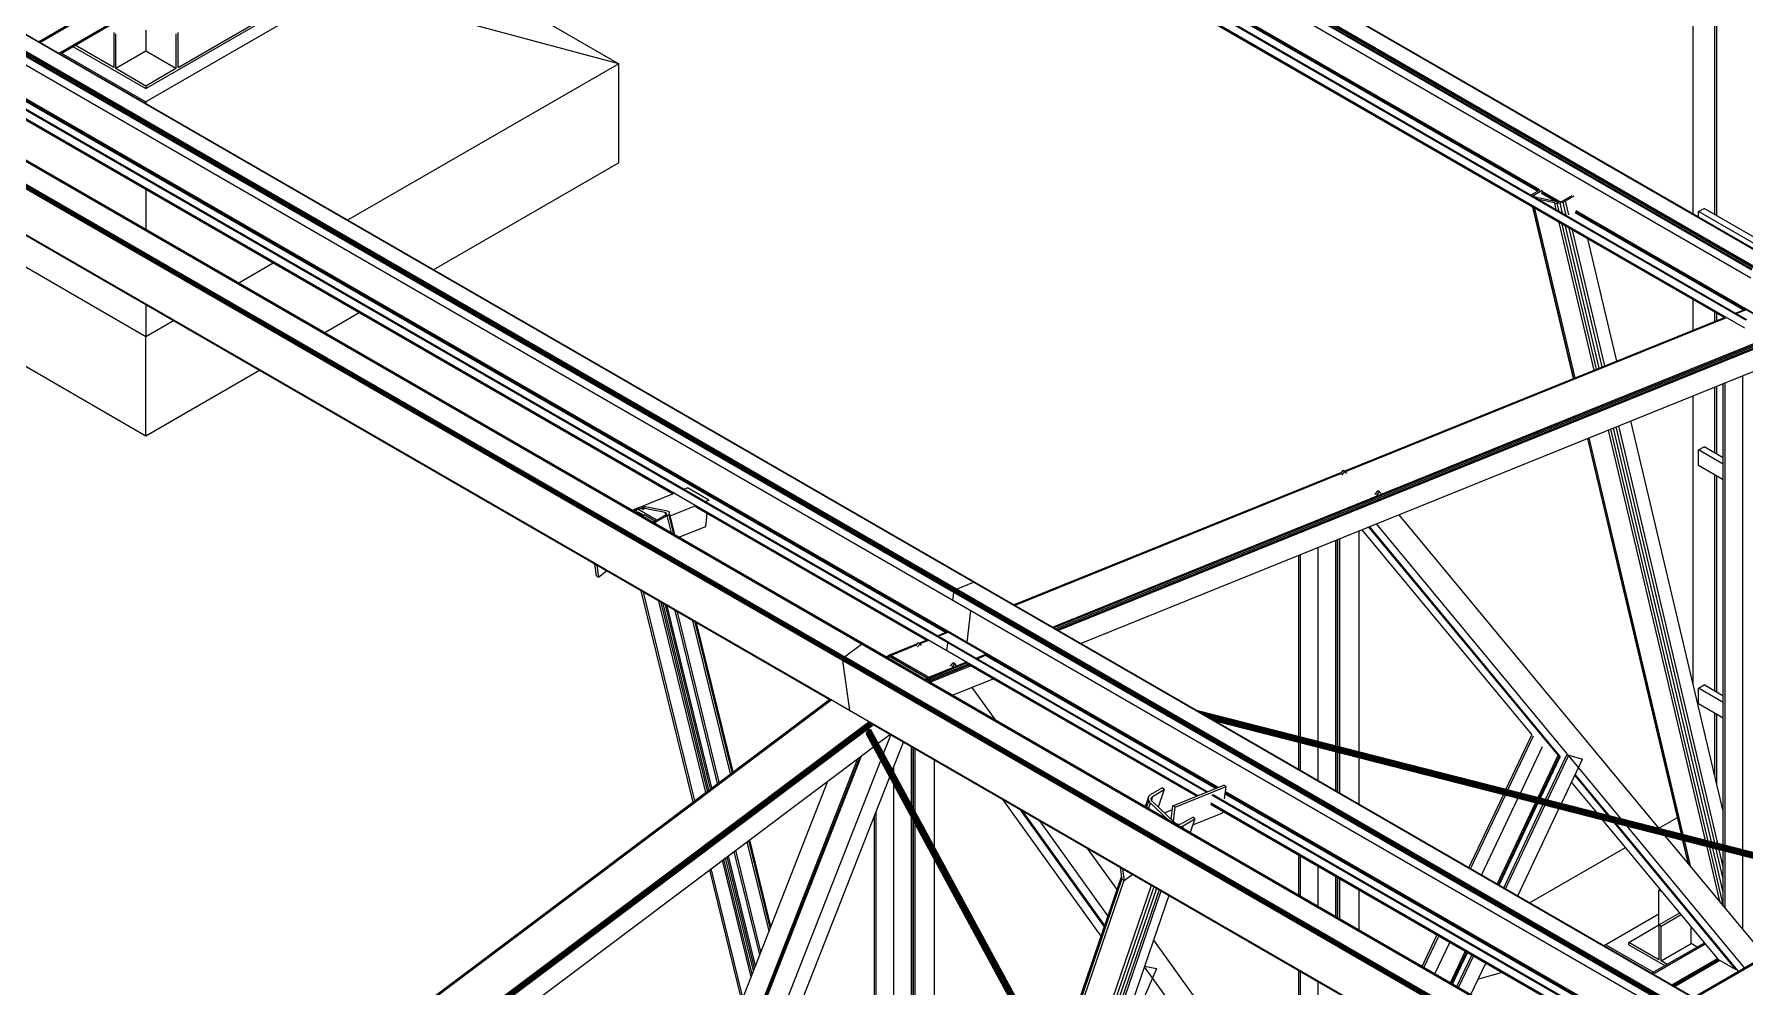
# Model space of a CAD drawing. Header units: millimetres. Extents: x 357 to 945, y 547 to 720.
# Drawn here: x 584.987 to 587.801, y 660.507 to 662.074 of the extents above; entities that cross this region are included whole.
import ezdxf

# ---------------------------------------------------------------- set-up
doc = ezdxf.new("R2010")
doc.units = ezdxf.units.MM
doc.layers.add('PLANTA-VIS', color=7, linetype='Continuous')

msp = doc.modelspace()

# ---------------------------------------------------------------- linework, layer by layer
at = {"layer": 'PLANTA-VIS', "extrusion": (6.79673e-13, 0.816497, 0.57735)}
for p, q in [((587.81261, 661.68602), (585.09025, 663.25778)), ((587.81307, 661.6878), (585.09071, 663.25955)), ((587.814, 661.68951), (585.09164, 663.26126)), ((587.81525, 661.69091), (585.09289, 663.26266)), ((587.81663, 661.69178), (585.09427, 663.26353)), ((587.8446, 661.70306), (585.12224, 663.27481)), ((587.8459, 661.70327), (585.12354, 663.27502)), ((587.84692, 661.70279), (585.12455, 663.27454)), ((587.81102, 661.673), (585.08866, 663.24476)), ((587.80259, 661.60354), (585.08023, 663.1753)), ((587.80102, 661.59052), (585.07866, 663.16228)), ((587.76799, 661.60807), (585.1118, 663.14162)), ((587.76701, 661.60788), (585.11372, 663.13976)), ((587.71631, 661.77819), (587.71631, 663.00785)), ((587.80434, 661.60425), (585.40144, 662.99156)), ((587.46369, 661.81785), (585.47055, 662.96859)), ((587.46281, 661.81734), (585.47188, 662.9668)), ((587.46183, 661.81677), (585.47319, 662.96492)), ((587.46092, 661.81625), (585.47346, 662.96371)), ((587.46019, 661.81583), (585.47368, 662.96274)), ((586.49998, 661.15553), (583.77762, 662.72729)), ((586.50045, 661.15731), (583.77809, 662.72906)), ((586.50138, 661.15902), (583.77902, 662.73078)), ((586.50263, 661.16042), (583.78027, 662.73217)), ((586.50401, 661.16129), (583.78165, 662.73304)), ((586.53197, 661.17257), (583.80961, 662.74432)), ((586.53327, 661.17278), (583.81091, 662.74453)), ((586.53429, 661.1723), (583.81193, 662.74405)), ((586.4984, 661.14251), (583.77604, 662.71427)), ((586.34767, 661.07102), (583.6253, 662.64278)), ((586.34904, 661.07175), (583.62668, 662.6435)), ((586.35029, 661.07179), (583.62793, 662.64354)), ((586.31673, 661.04365), (583.59437, 662.61541)), ((586.31679, 661.04528), (583.59443, 662.61703)), ((586.31738, 661.04706), (583.59502, 662.61882)), ((586.3184, 661.04872), (583.59604, 662.62048)), ((586.3197, 661.05001), (583.59734, 662.62177)), ((586.32832, 660.96153), (583.60596, 662.53329)), ((586.29566, 660.97942), (583.63954, 662.51293)), ((586.29518, 660.9796), (583.64179, 662.51154)), ((586.48997, 661.07305), (584.20177, 662.39414)), ((586.49172, 661.07376), (584.20353, 662.39485)), ((586.48585, 661.09003), (584.22381, 662.39602)), ((586.48675, 661.09035), (584.2239, 662.39681)), ((586.48794, 661.09072), (584.22402, 662.39779)), ((586.52137, 661.07254), (584.22415, 662.39884)), ((586.52161, 661.07343), (584.22426, 662.3998)), ((586.48839, 661.06003), (584.2002, 662.38112)), ((586.03799, 661.31856), (584.20026, 662.37957)), ((586.03721, 661.31824), (584.20085, 662.37847)), ((585.47498, 662.29895), (585.94854, 662.02554)), ((585.17072, 661.98471), (585.45356, 662.14801)), ((585.49143, 662.14801), (585.17072, 661.96285)), ((585.94854, 662.02554), (585.49143, 662.14801)), ((587.75166, 661.77726), (587.75166, 662.13289)), ((584.99393, 662.06163), (585.11012, 662.12871)), ((584.99605, 662.0604), (585.11638, 662.12987)), ((585.02716, 662.04244), (585.16475, 662.12187)), ((585.02847, 662.04169), (585.16574, 662.12094)), ((585.02893, 662.04142), (585.16609, 662.12061)), ((585.22375, 662.01941), (585.40053, 662.12147)), ((587.7552, 661.77522), (587.7552, 662.13085)), ((585.11769, 662.07657), (585.11769, 662.01941)), ((585.17072, 662.08072), (585.17072, 662.04595)), ((585.22375, 662.01941), (585.22375, 662.07657)), ((585.05071, 662.054), (585.17072, 661.98471)), ((585.11769, 662.01941), (585.05425, 662.05604)), ((585.12122, 662.01737), (585.12122, 662.07453)), ((585.22022, 662.07453), (585.22022, 662.01737)), ((585.03178, 662.04307), (585.17072, 661.96285)), ((585.17072, 662.04595), (585.12122, 662.01737)), ((585.22022, 662.01737), (585.17072, 662.04595)), ((585.94854, 662.02554), (585.50249, 661.76801)), ((585.94854, 661.86224), (585.94854, 662.02554)), ((585.17072, 661.98879), (585.12122, 662.01737)), ((585.22022, 662.01737), (585.17072, 661.98879)), ((585.17072, 661.98879), (585.17072, 661.98471)), ((585.17072, 661.96285), (585.17072, 661.95955)), ((585.94854, 661.86224), (585.64391, 661.68636)), ((585.17072, 661.57646), (584.69716, 661.84988)), ((585.17072, 661.81851), (585.17072, 661.75281)), ((587.45015, 661.80963), (587.45231, 661.81128)), ((587.45231, 661.81128), (587.46392, 661.81798)), ((587.45326, 661.80792), (587.45392, 661.80923)), ((587.45378, 661.80683), (587.45326, 661.80792)), ((587.45542, 661.80616), (587.45378, 661.80683)), ((587.45392, 661.80923), (587.45568, 661.81056)), ((587.45427, 661.80773), (587.45392, 661.80923)), ((587.49182, 661.79845), (587.45542, 661.80616)), ((587.45568, 661.81056), (587.46745, 661.81736)), ((587.4561, 661.80881), (587.45568, 661.81056)), ((587.48829, 661.79641), (587.4618, 661.80201)), ((587.48941, 661.79896), (587.46612, 661.81241)), ((587.49171, 661.79847), (587.4668, 661.81285)), ((587.49384, 661.7983), (587.46733, 661.8136)), ((587.4956, 661.79841), (587.46763, 661.81456)), ((587.49707, 661.79857), (587.46766, 661.81555)), ((587.48829, 661.79641), (587.49234, 661.7961)), ((587.49094, 661.78519), (587.48829, 661.79641)), ((587.49182, 661.79845), (587.49431, 661.79826)), ((587.49234, 661.7961), (587.49717, 661.79665)), ((587.49555, 661.78253), (587.49234, 661.7961)), ((587.49431, 661.79826), (587.49729, 661.7986)), ((587.49717, 661.79665), (587.50205, 661.79797)), ((587.5013, 661.77921), (587.49717, 661.79665)), ((587.49729, 661.7986), (587.50028, 661.79941)), ((587.50028, 661.79941), (587.50287, 661.80058)), ((587.50205, 661.79797), (587.50624, 661.79986)), ((587.5073, 661.77579), (587.50205, 661.79797)), ((587.50287, 661.80058), (587.51689, 661.80868)), ((587.50624, 661.79986), (587.52043, 661.80806)), ((587.51173, 661.77669), (587.50624, 661.79986)), ((585.17072, 661.41316), (584.55574, 661.76823)), ((587.51923, 661.50774), (587.45252, 661.78945)), ((587.51964, 661.50791), (587.45304, 661.78915)), ((587.52182, 661.50879), (587.45581, 661.78755)), ((587.79847, 661.62052), (587.52175, 661.78029)), ((587.79937, 661.62084), (587.52243, 661.78073)), ((587.80056, 661.62121), (587.52296, 661.78148)), ((587.83399, 661.60304), (587.52326, 661.78244)), ((587.83423, 661.60392), (587.52329, 661.78344)), ((587.72497, 661.78231), (587.73395, 661.78749)), ((587.86639, 661.70066), (587.72497, 661.78231)), ((587.72497, 661.77319), (587.72497, 661.78231)), ((587.87537, 661.70584), (587.73395, 661.78749)), ((587.55337, 661.52154), (587.49586, 661.76443)), ((587.55701, 661.52301), (587.50047, 661.76177)), ((587.56153, 661.52484), (587.50621, 661.75845)), ((587.56628, 661.52676), (587.51223, 661.75497)), ((587.57051, 661.52847), (587.5176, 661.75187)), ((587.59031, 661.53647), (587.54274, 661.73736)), ((585.38034, 661.69749), (585.32344, 661.66464)), ((585.17072, 661.62881), (585.17072, 661.57646)), ((587.71631, 661.58739), (587.71631, 661.63715)), ((585.21605, 661.60264), (585.17072, 661.57646)), ((585.52176, 661.61584), (585.46486, 661.58299)), ((587.14191, 661.35525), (587.76732, 661.60801)), ((587.14219, 661.35509), (587.76833, 661.60814)), ((587.14325, 661.35429), (587.76994, 661.60757)), ((587.75166, 661.60168), (587.75166, 661.61674)), ((587.7552, 661.60311), (587.7552, 661.6147)), ((587.78555, 661.6151), (587.80091, 661.62131)), ((587.78679, 661.61438), (587.8028, 661.62085)), ((585.17072, 661.41316), (585.17072, 661.57646)), ((586.66184, 661.09866), (587.83217, 661.57164)), ((586.66384, 661.0975), (587.8338, 661.57034)), ((586.66631, 661.09607), (587.83554, 661.56861)), ((586.66887, 661.0946), (587.83779, 661.56701)), ((586.67112, 661.0933), (587.84005, 661.56571)), ((585.35748, 661.52099), (585.17072, 661.41316)), ((586.70814, 661.07193), (587.85149, 661.534)), ((587.75166, 661.38535), (587.75166, 661.49366)), ((587.7552, 661.3833), (587.7552, 661.49509)), ((587.76566, 660.74062), (587.76566, 661.49932)), ((587.76849, 660.7399), (587.76849, 661.50046)), ((587.79748, 660.7325), (587.79748, 661.51218)), ((587.71631, 661.00441), (587.71631, 661.47937)), ((587.75652, 660.74295), (587.59385, 661.42988)), ((587.76566, 660.79598), (587.61366, 661.43789)), ((587.69672, 660.75821), (587.54257, 661.40916)), ((587.69719, 660.75809), (587.54298, 661.40932)), ((587.69974, 660.75744), (587.54516, 661.4102)), ((587.73654, 660.74805), (587.57672, 661.42296)), ((587.74077, 660.74697), (587.58035, 661.42442)), ((587.74605, 660.74562), (587.58488, 661.42625)), ((587.75159, 660.74421), (587.58962, 661.42817)), ((587.72497, 661.39039), (587.73395, 661.39557)), ((587.76566, 661.36689), (587.72497, 661.39039)), ((587.72497, 661.36446), (587.72497, 661.39039)), ((587.76566, 661.37726), (587.73395, 661.39557)), ((586.59809, 661.13547), (587.13824, 661.35377)), ((586.59837, 661.1353), (587.13794, 661.35337)), ((586.59961, 661.13459), (587.13662, 661.35161)), ((587.13549, 661.35012), (587.14013, 661.35627)), ((587.13832, 661.34848), (587.14296, 661.35464)), ((587.14296, 661.35464), (587.14013, 661.35627)), ((587.14296, 661.35464), (587.14562, 661.35144)), ((587.76566, 661.34097), (587.72497, 661.36446)), ((587.75166, 660.99343), (587.75166, 661.34905)), ((587.7552, 660.99139), (587.7552, 661.34701)), ((585.97759, 661.29415), (586.03871, 661.31885)), ((586.05548, 661.32563), (586.0615, 661.32806)), ((586.09685, 661.30764), (586.0615, 661.32806)), ((587.19276, 661.31705), (587.19741, 661.32321)), ((587.19559, 661.31542), (587.20024, 661.32157)), ((587.20024, 661.32157), (587.19741, 661.32321)), ((587.20024, 661.32157), (587.2029, 661.31837)), ((585.97093, 661.29081), (585.97443, 661.29283)), ((585.97319, 661.28951), (585.97779, 661.29216)), ((585.97443, 661.29283), (585.97862, 661.29473)), ((585.97751, 661.29351), (585.97759, 661.29415)), ((585.97915, 661.29325), (585.97759, 661.29415)), ((585.97779, 661.29216), (585.98037, 661.29333)), ((585.97931, 661.28597), (585.97779, 661.29216)), ((585.97862, 661.29473), (585.97989, 661.29508)), ((586.0109, 661.27492), (585.97995, 661.29279)), ((585.98037, 661.29333), (585.98336, 661.29417)), ((585.98048, 661.2929), (585.98037, 661.29333)), ((585.98085, 661.29535), (585.9835, 661.29608)), ((585.98336, 661.29417), (585.98634, 661.29453)), ((585.98369, 661.29284), (585.98336, 661.29417)), ((585.9835, 661.29608), (585.98831, 661.29667)), ((585.98634, 661.29453), (585.98882, 661.29438)), ((585.98692, 661.29219), (585.98634, 661.29453)), ((585.98831, 661.29667), (585.99236, 661.29642)), ((586.02508, 661.28726), (585.98882, 661.29438)), ((585.98964, 661.29103), (585.98882, 661.29438)), ((586.02862, 661.2893), (585.99236, 661.29642)), ((586.03126, 661.28824), (586.02862, 661.2893)), ((586.0321, 661.28653), (586.03126, 661.28824)), ((586.03323, 661.28194), (586.07406, 661.29843)), ((586.45537, 661.07758), (586.07409, 661.29771)), ((586.45438, 661.07739), (586.07468, 661.29661)), ((586.09084, 661.30521), (586.09685, 661.30764)), ((586.0967, 661.30634), (586.09685, 661.30764)), ((585.98926, 661.28277), (585.98047, 661.28784)), ((585.98265, 661.28404), (585.98193, 661.287)), ((585.98638, 661.28189), (585.98565, 661.28485)), ((585.98735, 661.28133), (585.9902, 661.28347)), ((585.98923, 661.28274), (585.98922, 661.28279)), ((586.00796, 661.27322), (585.9902, 661.28347)), ((586.0057, 661.27192), (586.02479, 661.28294)), ((586.00906, 661.27125), (586.0057, 661.27192)), ((586.00604, 661.27054), (586.0057, 661.27192)), ((586.00906, 661.27125), (586.02815, 661.28228)), ((586.00976, 661.26839), (586.00906, 661.27125)), ((586.02479, 661.28294), (586.02656, 661.28427)), ((586.02671, 661.28661), (586.02508, 661.28726)), ((586.02593, 661.2838), (586.02508, 661.28726)), ((586.02656, 661.28427), (586.02723, 661.28555)), ((586.02723, 661.28555), (586.02671, 661.28661)), ((586.02705, 661.28522), (586.02671, 661.28661)), ((586.02815, 661.28228), (586.03101, 661.28444)), ((586.03515, 661.25373), (586.02815, 661.28228)), ((586.03101, 661.28444), (586.0321, 661.28653)), ((586.0391, 661.25145), (586.03101, 661.28444)), ((586.04098, 661.25037), (586.0321, 661.28653)), ((586.04768, 661.2465), (586.09161, 661.26425)), ((586.09161, 661.26425), (586.09416, 661.28537)), ((587.18204, 661.26345), (587.49657, 660.8843)), ((587.18342, 661.26401), (587.49723, 660.88571)), ((587.19445, 661.26847), (587.59652, 660.78379)), ((587.23178, 661.28355), (587.65975, 660.76765)), ((587.12821, 660.90332), (587.12821, 661.24169)), ((587.13103, 660.9026), (587.13103, 661.24284)), ((587.13174, 660.90242), (587.13174, 661.24312)), ((587.13457, 660.9017), (587.13457, 661.24426)), ((587.16639, 660.89357), (587.16639, 661.25712)), ((587.171, 661.25899), (587.45068, 660.92184)), ((587.06739, 660.91884), (587.06739, 661.21712)), ((587.07022, 660.91812), (587.07022, 661.21826)), ((587.09921, 660.91072), (587.09921, 661.22998)), ((585.90879, 661.20268), (585.91154, 661.18314)), ((585.91507, 661.1811), (585.91154, 661.18314)), ((585.91233, 661.20064), (585.91507, 661.1811)), ((585.91507, 661.1811), (585.92859, 661.19125)), ((586.07078, 660.81118), (585.98563, 661.15832)), ((586.07348, 660.81321), (585.98935, 661.15617)), ((586.4984, 661.14251), (586.49998, 661.15553)), ((586.4984, 661.14251), (586.49998, 661.15553)), ((586.49998, 661.15553), (586.50045, 661.15731)), ((586.49998, 661.15553), (586.50045, 661.15731)), ((589.96481, 659.15512), (586.49998, 661.15553)), ((586.50045, 661.15731), (586.50138, 661.15902)), ((586.50045, 661.15731), (586.50138, 661.15902)), ((589.96527, 659.15689), (586.50045, 661.15731)), ((586.50138, 661.15902), (586.50263, 661.16042)), ((586.50138, 661.15902), (586.50263, 661.16042)), ((589.96621, 659.1586), (586.50138, 661.15902)), ((586.50263, 661.16042), (586.50401, 661.16129)), ((586.50263, 661.16042), (586.50401, 661.16129)), ((589.96745, 659.16), (586.50263, 661.16042)), ((586.50401, 661.16129), (586.53197, 661.17257)), ((586.50401, 661.16129), (586.53197, 661.17257)), ((589.96883, 659.16087), (586.50401, 661.16129)), ((586.53197, 661.17257), (586.53327, 661.17278)), ((586.53197, 661.17257), (586.53327, 661.17278)), ((589.9968, 659.17215), (586.53197, 661.17257)), ((586.53327, 661.17278), (586.53429, 661.1723)), ((589.9981, 659.17236), (586.53327, 661.17278)), ((586.53327, 661.17278), (586.53429, 661.1723)), ((589.99912, 659.17188), (586.53429, 661.1723)), ((586.09189, 660.82703), (586.01475, 661.14151)), ((586.09431, 660.82884), (586.01809, 661.13958)), ((586.09701, 660.83087), (586.02181, 661.13743)), ((586.0996, 660.83281), (586.02538, 661.13537)), ((586.10166, 660.83436), (586.02823, 661.13373)), ((586.11126, 660.84157), (586.04148, 661.12608)), ((586.11396, 660.84359), (586.0452, 661.12393)), ((589.96322, 659.14209), (586.4984, 661.14251)), ((586.52161, 661.07343), (586.52792, 661.12547)), ((586.52161, 661.07343), (586.52792, 661.12547)), ((586.13237, 660.85741), (586.07059, 661.10927)), ((586.13523, 660.85956), (586.07454, 661.10699)), ((586.13659, 660.86058), (586.07641, 661.10591)), ((586.3197, 661.05001), (586.34767, 661.07102)), ((586.3197, 661.05001), (586.34767, 661.07102)), ((586.34767, 661.07102), (586.34904, 661.07175)), ((586.34767, 661.07102), (586.34904, 661.07175)), ((589.81249, 659.07061), (586.34767, 661.07102)), ((586.34904, 661.07175), (586.35029, 661.07179)), ((586.34904, 661.07175), (586.35029, 661.07179)), ((589.81387, 659.07133), (586.34904, 661.07175)), ((589.81511, 659.07137), (586.35029, 661.07179)), ((586.39299, 661.05258), (586.44023, 661.07167)), ((586.3945, 661.05291), (586.4399, 661.07126)), ((586.39618, 661.05237), (586.43847, 661.06946)), ((586.43724, 661.06792), (586.44132, 661.07304)), ((586.44007, 661.06629), (586.44415, 661.07141)), ((586.44415, 661.07141), (586.44132, 661.07304)), ((586.44227, 661.0725), (586.45469, 661.07751)), ((586.44255, 661.07233), (586.45571, 661.07765)), ((586.4438, 661.07161), (586.45732, 661.07708)), ((586.44415, 661.07141), (586.44608, 661.06872)), ((586.47293, 661.08461), (586.48829, 661.09082)), ((586.47418, 661.08389), (586.49018, 661.09036)), ((586.48839, 661.06003), (586.48997, 661.07305)), ((586.48839, 661.06003), (586.48997, 661.07305)), ((586.48997, 661.07305), (586.49172, 661.07376)), ((586.48997, 661.07305), (586.49172, 661.07376)), ((586.91557, 660.82733), (586.48997, 661.07305)), ((586.91732, 660.82804), (586.49172, 661.07376)), ((586.52129, 661.0724), (586.52137, 661.07254)), ((586.52129, 661.0724), (586.52137, 661.07254)), ((586.52137, 661.07254), (586.52161, 661.07343)), ((586.52137, 661.07254), (586.52161, 661.07343)), ((586.93352, 660.83459), (586.52137, 661.07254)), ((586.93456, 660.83501), (586.52161, 661.07343)), ((586.31673, 661.04365), (586.31679, 661.04528)), ((586.31673, 661.04365), (586.31679, 661.04528)), ((589.78155, 659.04323), (586.31673, 661.04365)), ((586.31673, 661.04365), (586.32832, 660.96153)), ((586.31673, 661.04365), (586.32832, 660.96153)), ((586.31679, 661.04528), (586.31738, 661.04706)), ((586.31679, 661.04528), (586.31738, 661.04706)), ((589.78162, 659.04486), (586.31679, 661.04528)), ((586.31738, 661.04706), (586.3184, 661.04872)), ((586.31738, 661.04706), (586.3184, 661.04872)), ((589.7822, 659.04665), (586.31738, 661.04706)), ((586.3184, 661.04872), (586.3197, 661.05001)), ((586.3184, 661.04872), (586.3197, 661.05001)), ((589.78322, 659.0483), (586.3184, 661.04872)), ((589.78452, 659.04959), (586.3197, 661.05001)), ((586.38856, 661.04969), (586.39045, 661.05111)), ((586.38913, 661.04936), (586.39169, 661.05129)), ((586.39169, 661.05129), (586.39045, 661.05111)), ((586.39047, 661.04859), (586.39327, 661.05069)), ((586.39327, 661.05069), (586.39169, 661.05129)), ((586.39181, 661.05124), (586.39187, 661.05142)), ((586.39187, 661.05142), (586.39299, 661.05258)), ((586.39299, 661.05258), (586.3945, 661.05291)), ((586.45549, 661.01476), (586.39327, 661.05069)), ((586.3945, 661.05291), (586.39618, 661.05237)), ((586.39457, 661.04993), (586.39503, 661.05004)), ((586.39488, 661.04976), (586.39533, 661.04994)), ((586.39503, 661.05004), (586.39587, 661.04977)), ((586.39568, 661.0493), (586.39627, 661.04954)), ((586.45809, 661.01384), (586.39587, 661.04977)), ((586.45841, 661.01644), (586.39618, 661.05237)), ((586.43277, 661.02839), (586.4013, 661.04656)), ((586.45841, 661.01644), (586.51954, 661.04115)), ((586.45998, 661.01511), (586.52118, 661.03985)), ((586.46122, 661.01319), (586.52292, 661.03812)), ((586.46193, 661.01097), (586.52517, 661.03652)), ((586.46202, 661.00879), (586.52742, 661.03522)), ((586.90138, 660.8216), (586.48839, 661.06003)), ((586.48839, 661.06003), (586.48843, 661.05912)), ((586.48839, 661.06003), (586.48843, 661.05912)), ((586.49452, 661.03486), (586.4986, 661.03998)), ((586.49735, 661.03322), (586.50143, 661.03834)), ((586.50143, 661.03834), (586.4986, 661.03998)), ((586.50143, 661.03834), (586.50336, 661.03565)), ((586.89983, 660.82097), (586.52154, 661.03938)), ((586.89906, 660.82066), (586.52346, 661.03751)), ((586.5364, 661.04797), (586.55241, 661.05443)), ((586.53841, 661.04681), (586.55376, 661.05302)), ((586.93044, 660.83334), (586.55333, 661.05107)), ((586.9313, 660.83369), (586.55381, 661.05163)), ((586.93237, 660.83412), (586.55387, 661.05265)), ((586.42286, 661.03418), (586.42295, 661.03406)), ((586.43233, 661.02814), (586.43277, 661.02839)), ((586.43277, 661.02788), (586.43277, 661.02839)), ((586.43586, 661.0261), (586.4363, 661.02635)), ((586.45836, 661.01361), (586.4363, 661.02635)), ((586.45114, 661.01785), (586.45123, 661.01773)), ((586.45269, 661.01266), (586.45549, 661.01476)), ((586.4546, 661.01156), (586.45716, 661.01349)), ((586.45468, 661.01581), (586.45477, 661.01569)), ((586.45549, 661.01476), (586.45716, 661.01349)), ((586.45679, 661.0103), (586.45867, 661.01172)), ((586.45716, 661.01349), (586.45867, 661.01172)), ((586.45887, 661.01318), (586.45809, 661.01384)), ((586.45998, 661.01511), (586.45841, 661.01644)), ((586.45867, 661.01172), (586.4598, 661.00974)), ((586.4595, 661.01221), (586.45887, 661.01318)), ((586.45891, 661.00907), (586.4598, 661.00974)), ((586.45985, 661.0111), (586.4595, 661.01221)), ((586.4598, 661.00974), (586.46022, 661.00832)), ((586.45984, 661.00958), (586.4599, 661.01001)), ((586.4599, 661.01001), (586.45985, 661.0111)), ((586.46122, 661.01319), (586.45998, 661.01511)), ((586.46193, 661.01097), (586.46122, 661.01319)), ((586.46185, 661.00738), (586.46202, 661.00879)), ((586.46202, 661.00879), (586.46193, 661.01097)), ((586.4975, 660.98679), (586.56444, 661.01385)), ((585.07594, 660.0645), (586.29521, 660.97963)), ((585.07651, 660.06417), (586.29596, 660.97944)), ((585.07785, 660.0634), (586.29747, 660.97879)), ((586.52925, 660.99963), (586.56755, 660.94635)), ((587.72497, 660.99847), (587.73395, 661.00365)), ((587.76566, 660.97497), (587.72497, 660.99847)), ((587.72497, 660.97255), (587.72497, 660.99847)), ((587.76566, 660.98534), (587.73395, 661.00365)), ((589.79314, 658.96111), (586.32832, 660.96153)), ((586.32832, 660.96153), (586.32859, 660.96083)), ((586.32832, 660.96153), (586.32859, 660.96083)), ((588.50598, 660.55166), (586.89872, 660.96189)), ((588.50685, 660.55142), (586.89878, 660.96186)), ((588.50777, 660.55109), (586.89907, 660.96169)), ((588.50873, 660.55068), (586.89959, 660.96139)), ((590.45006, 660.05494), (586.90035, 660.96095)), ((588.5098, 660.54985), (586.90132, 660.9604)), ((588.50933, 660.54959), (586.90248, 660.95972)), ((588.50886, 660.54928), (586.90383, 660.95894)), ((588.50841, 660.54891), (586.90534, 660.95807)), ((588.50797, 660.54849), (586.90699, 660.95712)), ((588.50756, 660.54803), (586.90874, 660.95611)), ((588.50718, 660.54754), (586.91058, 660.95505)), ((588.50683, 660.54701), (586.91247, 660.95396)), ((588.50653, 660.54647), (586.91439, 660.95285)), ((588.50628, 660.54592), (586.91629, 660.95175)), ((588.50608, 660.54537), (586.91817, 660.95067)), ((587.76566, 660.94905), (587.72497, 660.97255)), ((587.75166, 660.85511), (587.75166, 660.95713)), ((587.7552, 660.84018), (587.7552, 660.95509)), ((585.14008, 660.02747), (586.3597, 660.94286)), ((585.14198, 660.02637), (586.36143, 660.94164)), ((585.14417, 660.02511), (586.36344, 660.94024)), ((585.1463, 660.02388), (586.36553, 660.93898)), ((585.14805, 660.02287), (586.36728, 660.93797)), ((587.0209, 659.69706), (586.35626, 660.9237)), ((587.02122, 659.69701), (586.35629, 660.92421)), ((587.02065, 659.69709), (586.35629, 660.92323)), ((587.02163, 659.69696), (586.35638, 660.92474)), ((587.0205, 659.69712), (586.35638, 660.9228)), ((587.02212, 659.69689), (586.35652, 660.9253)), ((587.02043, 659.69713), (586.35652, 660.92243)), ((587.02267, 659.69681), (586.35672, 660.92586)), ((587.02327, 659.69672), (586.35697, 660.92643)), ((587.02393, 659.69662), (586.35727, 660.92699)), ((587.02467, 659.69643), (586.35762, 660.92753)), ((587.02548, 659.69615), (586.358, 660.92805)), ((587.02635, 659.6958), (586.35841, 660.92854)), ((587.02727, 659.69536), (586.35885, 660.92899)), ((587.62551, 658.59251), (586.3593, 660.92939)), ((587.02888, 659.69484), (586.35977, 660.92974)), ((587.02935, 659.69513), (586.36024, 660.93002)), ((587.02982, 659.69535), (586.36071, 660.93025)), ((587.03027, 659.69551), (586.36116, 660.9304)), ((587.03071, 659.6956), (586.3616, 660.93049)), ((588.98266, 659.42808), (586.36191, 660.94118)), ((587.03112, 659.69561), (586.36201, 660.93051)), ((587.0315, 659.69556), (586.3624, 660.93045)), ((587.0318, 659.69552), (586.36274, 660.93033)), ((587.03201, 659.69549), (586.36304, 660.93013)), ((587.03213, 659.69547), (586.36329, 660.92987)), ((587.03216, 659.69546), (586.36349, 660.92955)), ((588.98218, 659.42826), (586.36415, 660.93978)), ((586.37534, 660.90769), (586.39465, 660.92218)), ((588.50593, 660.54483), (586.91997, 660.94962)), ((588.50585, 660.5443), (586.92168, 660.94864)), ((588.50582, 660.54379), (586.92327, 660.94772)), ((588.50585, 660.54332), (586.92472, 660.94689)), ((588.50593, 660.54289), (586.92599, 660.94615)), ((588.50608, 660.5425), (586.92707, 660.94552)), ((588.50628, 660.54217), (586.92795, 660.94502)), ((588.50645, 660.54191), (586.92861, 660.94464)), ((588.50656, 660.54175), (586.92903, 660.94439)), ((588.50661, 660.54168), (586.92922, 660.94428)), ((585.17541, 660.00707), (586.36764, 660.90191)), ((586.38433, 660.8911), (586.39618, 660.92129)), ((586.39902, 660.86397), (586.41685, 660.90936)), ((586.42994, 660.80692), (586.42994, 660.9018)), ((586.43277, 660.8017), (586.43277, 660.90017)), ((586.43347, 660.8004), (586.43347, 660.89976)), ((586.4363, 660.79518), (586.4363, 660.89813)), ((587.06739, 660.86451), (587.06739, 660.90902)), ((587.07022, 660.86288), (587.07022, 660.9083)), ((587.09921, 660.84614), (587.09921, 660.9009)), ((587.40808, 660.83189), (587.45068, 660.92184)), ((587.41129, 660.83107), (587.45351, 660.92021)), ((587.43194, 660.8258), (587.46824, 660.90245)), ((585.93657, 659.85055), (586.34197, 660.88264)), ((585.93897, 659.85021), (586.34556, 660.88533)), ((585.94068, 659.84996), (586.34812, 660.88725)), ((585.97355, 659.84531), (586.37977, 660.87951)), ((586.40095, 660.86043), (586.40095, 660.86886)), ((586.46812, 660.73645), (586.46812, 660.87975)), ((587.12821, 660.8294), (587.12821, 660.8935)), ((587.13103, 660.82777), (587.13103, 660.89277)), ((587.13174, 660.82736), (587.13174, 660.89259)), ((587.13457, 660.82573), (587.13457, 660.89187)), ((587.16639, 660.80736), (587.16639, 660.88375)), ((587.46086, 660.81841), (587.49437, 660.88916)), ((587.46316, 660.81783), (587.49601, 660.88719)), ((587.46488, 660.81739), (587.49723, 660.88571)), ((587.47315, 660.81528), (587.50796, 660.88878)), ((587.47636, 660.81446), (587.51137, 660.88838)), ((587.48998, 660.87447), (587.49121, 660.87299)), ((587.49931, 660.8086), (587.53397, 660.8818)), ((587.51137, 660.88838), (587.53397, 660.8818)), ((585.99757, 659.84191), (586.39447, 660.85239)), ((586.00927, 660.12398), (586.29276, 660.84571)), ((586.40095, 659.78481), (586.40095, 660.84044)), ((586.86024, 660.80497), (586.94415, 660.83888)), ((586.94769, 660.83684), (586.94415, 660.83888)), ((587.51577, 660.84337), (587.55679, 660.79393)), ((587.52113, 660.85468), (587.57549, 660.78916)), ((587.5218, 660.8561), (587.57783, 660.78856)), ((586.5805, 660.81487), (586.74176, 660.59052)), ((586.82066, 660.82104), (586.81471, 660.80365)), ((586.81957, 660.8175), (586.81481, 660.8036)), ((586.82041, 660.81365), (586.81661, 660.80255)), ((586.81957, 660.8175), (586.82066, 660.82104)), ((586.82041, 660.81365), (586.81957, 660.8175)), ((586.82305, 660.81004), (586.81985, 660.80068)), ((586.82305, 660.81004), (586.82041, 660.81365)), ((586.82066, 660.82104), (586.82351, 660.82371)), ((586.85246, 660.78186), (586.82305, 660.81004)), ((586.82351, 660.82371), (586.8426, 660.83473)), ((586.82444, 660.81668), (586.82511, 660.81885)), ((586.82496, 660.8143), (586.82444, 660.81668)), ((586.82687, 660.8205), (586.82488, 660.81466)), ((586.82659, 660.81208), (586.82496, 660.8143)), ((586.82511, 660.81885), (586.82687, 660.8205)), ((586.86285, 660.77733), (586.82659, 660.81208)), ((586.82687, 660.8205), (586.84596, 660.83152)), ((586.84596, 660.83152), (586.83617, 660.8029)), ((586.84596, 660.83152), (586.8426, 660.83473)), ((586.86378, 660.80293), (586.94769, 660.83684)), ((589.60257, 659.27599), (586.92413, 660.82239)), ((589.60433, 659.2767), (586.92589, 660.8231)), ((586.94523, 660.81644), (586.94769, 660.83684)), ((589.17285, 659.53869), (586.94617, 660.82426)), ((589.17375, 659.53901), (586.94626, 660.82505)), ((589.17494, 659.53938), (586.94638, 660.82604)), ((589.62053, 659.28324), (586.94651, 660.82709)), ((589.62157, 659.28366), (586.94663, 660.82804)), ((587.34706, 660.70305), (587.40392, 660.82312)), ((587.34988, 660.70141), (587.40714, 660.8223)), ((587.36806, 660.69092), (587.42779, 660.81703)), ((587.39352, 660.67622), (587.45671, 660.80965)), ((586.36913, 659.80329), (586.36913, 660.78785)), ((586.37195, 659.80008), (586.37195, 660.79505)), ((586.42994, 659.78071), (586.42994, 660.78693)), ((586.43277, 659.78031), (586.43277, 660.78171)), ((586.60878, 660.79854), (586.7471, 660.60611)), ((586.61232, 660.7965), (586.74777, 660.60806)), ((586.84613, 660.79335), (586.85949, 660.79875)), ((586.85853, 660.78214), (586.85676, 660.78316)), ((586.85755, 660.78271), (586.86024, 660.80497)), ((586.85814, 660.78185), (586.85853, 660.78214)), ((586.85853, 660.78214), (586.85864, 660.78136)), ((586.86378, 660.80293), (586.86024, 660.80497)), ((586.86091, 660.77919), (586.86378, 660.80293)), ((586.87387, 660.77545), (586.89296, 660.78647)), ((586.87723, 660.77223), (586.89632, 660.78326)), ((586.89632, 660.78326), (586.88869, 660.76094)), ((586.89632, 660.78326), (586.89296, 660.78647)), ((586.89297, 660.77344), (586.94245, 660.79344)), ((589.58838, 659.27025), (586.92256, 660.80937)), ((588.72499, 659.76721), (586.92262, 660.80781)), ((588.72422, 659.7669), (586.92321, 660.80671)), ((586.94245, 660.79344), (586.94269, 660.79547)), ((587.39554, 660.67506), (587.459, 660.80906)), ((587.39705, 660.67418), (587.46073, 660.80862)), ((587.40433, 660.66998), (587.469, 660.80651)), ((587.40716, 660.66835), (587.47221, 660.80569)), ((587.42736, 660.65668), (587.49516, 660.79984)), ((587.56713, 660.78147), (587.75733, 660.55218)), ((587.65947, 660.76798), (587.6902, 660.78572)), ((586.43347, 659.78021), (586.43347, 660.78041)), ((586.4363, 659.77981), (586.4363, 660.77519)), ((586.6406, 660.78017), (586.75311, 660.62366)), ((586.86285, 660.77733), (586.86532, 660.77561)), ((586.86532, 660.77561), (586.8683, 660.77465)), ((586.8683, 660.77465), (586.8713, 660.77458)), ((586.8713, 660.77458), (586.87387, 660.77545)), ((586.8715, 660.77087), (586.87305, 660.77084)), ((586.87305, 660.77084), (586.8728, 660.77012)), ((586.87305, 660.77084), (586.87723, 660.77223)), ((586.87723, 660.77223), (586.87589, 660.76833)), ((587.58583, 660.77669), (587.78562, 660.53585)), ((587.58816, 660.7761), (587.78915, 660.53381)), ((587.60686, 660.77133), (587.80017, 660.5383)), ((587.67009, 660.75519), (587.83001, 660.56241)), ((586.18041, 660.55968), (586.13863, 660.73002)), ((586.18238, 660.56468), (586.14133, 660.73204)), ((586.1958, 660.59884), (586.15973, 660.74586)), ((586.19788, 660.60415), (586.16259, 660.74801)), ((586.19887, 660.60667), (586.16395, 660.74903)), ((586.71991, 660.73438), (586.76807, 660.66739)), ((587.44703, 660.64533), (587.6046, 660.7363)), ((587.70836, 660.70905), (587.69919, 660.74776)), ((587.70898, 660.7083), (587.69967, 660.74764)), ((587.71233, 660.70426), (587.70221, 660.74699)), ((587.76072, 660.64593), (587.73901, 660.73759)), ((587.76566, 660.64187), (587.74325, 660.73651)), ((587.76566, 660.66281), (587.74853, 660.73517)), ((587.76566, 660.68477), (587.75406, 660.73375)), ((587.76566, 660.70434), (587.75899, 660.7325)), ((587.76566, 660.63997), (587.76566, 660.73079)), ((587.76849, 660.63656), (587.76849, 660.73007)), ((586.1509, 660.48455), (586.09815, 660.69964)), ((586.15287, 660.48956), (586.10084, 660.70166)), ((586.16629, 660.52372), (586.11925, 660.71548)), ((586.16805, 660.52821), (586.12167, 660.71729)), ((586.17002, 660.53322), (586.12437, 660.71932)), ((586.17191, 660.53803), (586.12696, 660.72126)), ((586.17341, 660.54186), (586.12903, 660.72281)), ((586.46812, 659.79093), (586.46812, 660.71646)), ((586.77358, 660.7034), (586.77633, 660.68386)), ((586.77712, 660.70136), (586.77986, 660.68182)), ((587.06739, 660.65777), (587.06739, 660.72347)), ((587.07022, 660.65613), (587.07022, 660.72184)), ((587.09921, 660.63939), (587.09921, 660.7051)), ((587.79748, 660.60162), (587.79748, 660.72267)), ((586.77556, 660.68928), (586.66644, 660.37043)), ((586.7756, 660.68903), (586.66652, 660.37029)), ((586.77623, 660.68456), (586.66784, 660.36785)), ((586.77929, 660.68215), (586.67022, 660.36346)), ((586.82462, 660.67393), (586.69973, 660.30899)), ((586.8288, 660.67152), (586.70279, 660.30334)), ((586.83327, 660.66894), (586.70608, 660.29728)), ((586.77986, 660.68182), (586.77633, 660.68386)), ((586.77986, 660.68182), (586.79338, 660.69196)), ((587.12821, 660.62266), (587.12821, 660.68836)), ((587.13103, 660.62102), (587.13103, 660.68673)), ((587.13174, 660.62061), (587.13174, 660.68632)), ((587.13457, 660.61898), (587.13457, 660.68469)), ((586.83736, 660.66657), (586.70908, 660.29174)), ((586.84046, 660.66479), (586.71135, 660.28754)), ((586.85325, 660.6574), (586.72074, 660.27021)), ((587.16639, 660.60061), (587.16639, 660.66631)), ((587.65974, 660.66607), (587.66185, 660.66729)), ((587.66573, 660.66261), (587.65974, 660.66607)), ((587.65974, 660.60891), (587.65974, 660.66607)), ((587.65974, 660.6267), (587.57237, 660.57625)), ((587.65974, 660.60891), (587.69391, 660.62864)), ((587.66327, 660.60687), (587.6962, 660.62588)), ((587.27017, 660.5407), (587.2946, 660.59229)), ((587.27299, 660.53906), (587.29743, 660.59066)), ((587.61024, 660.58034), (587.65974, 660.60891)), ((587.66327, 660.60687), (587.65974, 660.60891)), ((587.65974, 660.60891), (587.65974, 660.55176)), ((587.66327, 660.54972), (587.66327, 660.60687)), ((587.71277, 660.5783), (587.71277, 660.6059)), ((586.82809, 660.58388), (587.13174, 660.16145)), ((587.29117, 660.52857), (587.31561, 660.58016)), ((587.31663, 660.51387), (587.34106, 660.56547)), ((587.31865, 660.5127), (587.34308, 660.5643)), ((587.32016, 660.51183), (587.3446, 660.56342)), ((587.32744, 660.50763), (587.35188, 660.55922)), ((587.33027, 660.50599), (587.35471, 660.55759)), ((587.57237, 660.57625), (587.56848, 660.57521)), ((587.57237, 660.57625), (587.65055, 660.53112)), ((587.65974, 660.55176), (587.61024, 660.58034)), ((587.61024, 660.57625), (587.61024, 660.58034)), ((587.61024, 660.57625), (587.66949, 660.54205)), ((587.6477, 660.52947), (587.73457, 660.57962)), ((587.64982, 660.52824), (587.73594, 660.57797)), ((587.66327, 660.54972), (587.71277, 660.5783)), ((587.72252, 660.57267), (587.71277, 660.5783)), ((587.71629, 660.48987), (587.83248, 660.55695)), ((587.71841, 660.48864), (587.83874, 660.55811)), ((586.2108, 660.53767), (586.21011, 660.54049)), ((586.21289, 660.54297), (586.21219, 660.5458)), ((586.21388, 660.5455), (586.21319, 660.54832)), ((586.73389, 660.30862), (586.83377, 660.53731)), ((586.81313, 660.54015), (587.10356, 660.13611)), ((586.81355, 660.54139), (586.83377, 660.53731)), ((587.06739, 660.25097), (587.06739, 660.53376)), ((587.07022, 660.24703), (587.07022, 660.53213)), ((587.26799, 660.54195), (587.27181, 660.54416)), ((587.35047, 660.49433), (587.3749, 660.54593)), ((587.40162, 660.5305), (587.36266, 660.52006)), ((587.67302, 660.54409), (587.66327, 660.54972)), ((587.68094, 660.51028), (587.7561, 660.55367)), ((587.68191, 660.50972), (587.75673, 660.55291)), ((587.68306, 660.50905), (587.75755, 660.55206)), ((587.68421, 660.50839), (587.7587, 660.5514)), ((587.68518, 660.50783), (587.75967, 660.55084)), ((587.78562, 660.53585), (587.75733, 660.55218)), ((587.78562, 660.53585), (587.78649, 660.53702)), ((587.79078, 660.53287), (587.78915, 660.53381)), ((587.09921, 660.2067), (587.09921, 660.51539))]:
    msp.add_line(p, q, dxfattribs=at)

doc.saveas('drawing.dxf')
